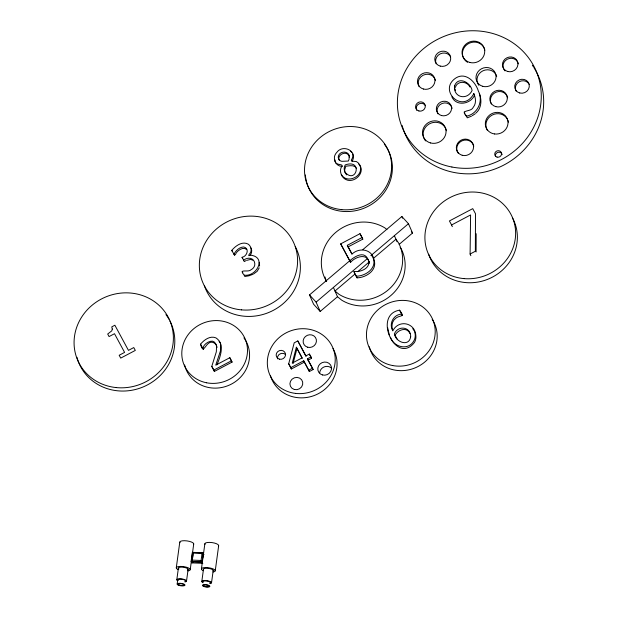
<?xml version="1.0" encoding="UTF-8"?>
<svg xmlns="http://www.w3.org/2000/svg" width="618" height="618" viewBox="0 0 618 618"><rect width="100%" height="100%" fill="white"/><g stroke="black" fill="none" stroke-linecap="round" stroke-linejoin="round"><path stroke-width="0.93" d="M476.092 251.982L476.169 233.72M470.839 255.713L470.097 254.021L470.592 214.948L451.596 224.967L452.337 226.659M259.606 266.041L259.274 262.349M251.719 250.236L251.526 252.646L250.553 254.91M176.284 567.795L179.784 542.102M176.802 579.777L178.393 568.089M177.165 584.064L177.729 579.908M186.512 581.098L188.111 569.402M190.22 569.688L193.728 543.987M193.055 562.04L192.136 560.117L193.102 552.979L202.063 553.311L202.99 555.234L202.016 562.372L201.089 560.449L202.063 553.311M202.82 563.292L192.013 562.89L192.499 559.329M192.739 557.544L193.102 554.871M201.429 568.931L204.859 543.763M201.8 581.499L203.476 569.209M211.518 582.82L213.195 570.53M215.242 570.808L218.672 545.632M296.362 347.231L292.26 363.083L302.117 357.876L296.362 347.231L302.264 358.409M293.086 363.492L296.949 348.575M291.372 368.969L288.699 363.786L294.191 342.843L297.806 340.935L305.887 355.891L309.363 354.052L310.947 356.98L311.542 358.332L308.065 360.163L313.125 369.533L309.355 371.526L303.701 360.804L290.777 367.625L291.372 368.969L304.288 362.156M455.327 87.462C457.104 80.525 467.146 80.873 469.943 87.022M220.703 344.605L220.487 350.846L215.752 365.138L229.834 357.706L232.067 362.094L214.392 371.418L211.789 366.358L216.331 351.812L216.563 346.034M216.949 364.79C220.325 356.679 225.292 343.963 215.945 337.891C210.12 335.396 204.133 339.877 200.549 344.156C203.747 356.733 205.624 339.846 213.079 342.465L214.863 343.322L216.292 345.076M259.205 267.857L257.188 271.287L253.519 274.029M352.051 161.329C358.216 151.364 343.144 143.708 336.841 152.345A9.154 8.575 -23.7 0 0 334.431 156.872C333.774 161.414 337.235 166.651 342.163 166.358M203.183 349.27C202.132 345.269 208.49 340.757 212.499 341.151L214.284 342.001L215.713 343.755L217.134 347.347M236.277 252.862C235.342 256.215 232.685 255.134 234.902 252.607C236.903 249.687 239.977 247.007 243.693 246.984C249.78 248.22 247.161 256.439 242.063 257.289L242.635 258.602M473.79 93.704C462.48 114.631 437.181 89.618 456.3 77.721C466.057 72.012 475.597 82.094 478.324 90.946C483.608 101.012 477.722 113.99 466.497 116.192C459.452 109.147 471.101 112.476 473.179 107.401C476.493 103.577 475.837 97.976 473.79 93.704L474.508 95.35C470.561 104.179 456.184 106.759 451.882 96.833M232.391 251.65L231.812 250.336C235.543 245.833 242.302 240.881 248.235 244.149C250.475 245.748 251.588 248.652 250.954 251.333C250.908 253.349 245.864 256.941 250.73 255.195C266.829 257.142 256.818 276.879 244.241 275.188C237.915 268.058 248.119 272.893 251.039 269.742C253.334 268.544 255.087 266.343 254.786 263.631C254.384 257.721 247.571 256.694 243.662 260.255L244.241 261.576L245.871 260.711M475.914 113.086C481.576 108.32 481.963 99.9 479.305 93.426M236.679 252.329C238.981 249.68 243.492 246.644 246.713 249.51M333.411 287.432L337.49 296.74L320.194 311.433L313.589 304.234L309.502 294.925L350.313 260.278M362.805 249.672L401.855 216.516L408.459 223.716L412.546 233.017L399.174 244.373M320.194 311.433L316.107 302.125L367.2 258.741M370.877 255.62L408.459 223.716M354.817 274.183L334.979 291.024L339.182 294.446A40.912 38.293 -23.7 0 0 388.428 289.742A40.912 38.293 -23.7 0 0 398.726 243.206L395.96 239.251L373.187 258.587M357.76 271.688L369.51 261.708M350.53 262.38L349.819 260.765C354.199 256.81 363.585 250.823 367.494 258.432C372.693 267.115 361.399 272.538 354.153 271.418L354.531 273.21L357.049 277.853C366.103 277.644 377.552 270.251 374.044 259.939C372.221 249.085 359.297 247.161 352.051 254.037L347.331 245.315L362.086 237.528L360 233.674L340.688 243.871L350.53 262.38C355.412 256.54 367.98 252.53 369.394 263.353M472.268 115.69L475.25 113.766M351.905 254.068L348.042 246.93L362.797 239.151L362.086 237.528M214.392 371.418L213.813 370.105L231.487 360.773M470.097 254.021L475.35 251.248L475.505 213.766L472.731 208.645L449.417 220.943L451.596 224.967M308.065 360.163L307.47 358.819L310.947 356.98M401.685 314.099C393.419 314.407 388.591 323.855 392.824 330.877C398.556 319.127 415.311 322.542 415.852 335.813A11.827 11.07 -23.7 0 1 414.508 342.403C396.115 365.833 372.306 314.84 399.56 310.166C405.323 317.938 400.526 314.554 395.705 318.262C392.152 320.881 391.24 325.763 392.561 329.811M309.355 371.526L308.768 370.174L312.538 368.189L307.47 358.819M471.526 116.169L467.216 117.837L466.497 116.192M252.785 274.361L249 275.79L244.821 276.509L244.241 275.188M246.706 260.363L250.684 259.39L252.731 260.193M353.82 271.588L356.339 276.238C365.392 276.03 376.849 268.637 373.334 258.316M203.631 552.755L192.345 552.337L191.062 561.708L202.356 562.125M202.233 554.315L204.033 554.385M192.136 560.117L201.089 560.449M386.914 229.579L384.798 227.849A40.912 38.293 -23.7 0 0 335.559 232.553A40.912 38.293 -23.7 0 0 325.261 279.097L326.652 281.09M337.49 296.74L341.692 300.163A40.912 38.293 -23.7 0 0 390.939 295.458A40.912 38.293 -23.7 0 0 401.236 248.923L400.132 247.339M350.584 151.225L351.704 152.26M411.341 231.711L412.546 233.017M309.502 294.925L316.107 302.125M348.907 155.574C346.428 151.008 338.803 153.766 338.772 158.579L339.313 160.363M345.022 172.26C356.316 184.79 363.114 158.625 345.223 164.921C343.229 168.088 344.265 172.213 346.636 174.863M358.749 164.04C365.995 171.325 355.976 182.526 347.378 180.139C342.233 178.811 339.143 172.453 341.09 167.563C345.57 163.013 335.443 166.118 335.18 161.476M356.555 168.451C354.539 164.411 349.34 165.887 345.786 166.219L344.674 169.88L344.875 171.727M341.36 174.531C345.408 182.271 357.451 179.089 360.109 171.796C361.669 168.026 359.97 163.283 356.277 161.491C346.806 161.059 353.998 160.193 352.7 154.183M412.778 328.66L414.33 331.009M219.112 341.298L220.116 342.828M371.325 254.971L373.017 257.536M409.943 333.535C406.999 326.474 397.714 329.703 395.072 335.304L397.32 339.375M390.452 337.227C393.697 347.301 408.39 350.924 413.844 340.889A11.827 11.07 -23.7 0 0 415.188 334.299L414.686 331.881M465.678 114.994L466.451 116.416M362.797 239.151L360 233.674M402.349 315.613L399.56 310.166M340.688 243.871L349.819 260.765M311.542 358.332L309.363 354.052M306.034 356.401L297.806 340.935M303.701 360.804L308.768 370.174M242.063 257.289L243.662 260.255M231.812 250.336L233.851 254.106M288.699 363.786L290.777 367.625M232.067 362.094L229.834 357.706M200.549 344.156L202.604 347.957M211.789 366.358L213.813 370.105M193.225 553.983L192.553 552.577L203.361 552.979L202.148 561.893L191.333 561.492L192.013 562.89M464.188 111.928L464.906 113.565M401.855 216.516L402.596 218.208M394.384 235.659L397.034 241.7M347.331 245.315L348.042 246.93M356.339 276.238L357.049 277.853M312.538 368.189L313.125 369.533M242.202 271.418L242.781 272.731M234.083 253.983L234.662 255.296M202.82 347.849L203.392 349.162M349.579 157.165C349.147 150.081 338.502 150.707 338.2 157.281L338.749 159.073A4.565 4.272 -23.7 0 0 341.909 161.329L348.374 161.035L349.108 159.112L349.015 155.867M250.993 247.965L251.48 249.479M389.278 334.832L387.594 327.47M334.879 159.738L335.134 161.267M455.149 88.961L455.311 90.56M169.958 321.028A50.174 46.968 -23.7 0 1 141.947 387.424A50.174 46.968 -23.7 0 1 76.949 357.289M165.933 314.601A50.174 46.968 -23.7 0 1 169.062 319.359M243.94 337.876A33.194 31.07 -23.7 0 1 229.672 384.952A33.194 31.07 -23.7 0 1 184.627 364.944M295.257 246.551A49.618 46.45 -23.7 0 1 269.487 312.175A49.618 46.45 -23.7 0 1 204.326 285.508M332.947 348.521A34.291 32.097 -23.7 0 1 315.775 394.902A34.291 32.097 -23.7 0 1 270.367 375.435M326.289 281.383A40.912 38.293 -23.7 0 1 325.022 276.988M432.183 319.344A34.732 32.515 -23.7 0 1 415.783 367.594A34.732 32.515 -23.7 0 1 369.309 346.737M512.361 217.69A45.825 42.897 -23.7 0 1 489.162 278.695A45.825 42.897 -23.7 0 1 428.683 254.23M384.326 144.141A43.994 41.182 -23.7 0 1 364.921 207.826A43.994 41.182 -23.7 0 1 305.694 177.636M305.578 176.756A43.994 41.182 -23.7 0 1 305.392 174.964M533.913 67.586A72.669 68.019 -23.7 0 1 499.058 167.347A72.669 68.019 -23.7 0 1 402.079 125.4M532.384 65.253A72.669 68.019 -23.7 0 1 533.419 66.806M277.528 358.88A4.743 4.442 -23.7 0 1 285.632 354.608M319.699 372.901A6.945 6.504 -23.7 0 1 324.296 366.86A6.945 6.504 -23.7 0 1 331.696 368.343M425.624 140.912A11.912 11.147 -23.7 0 1 424.751 139.73M424.388 139.104A11.912 11.147 -23.7 0 1 431.032 123.098A11.912 11.147 -23.7 0 1 446.459 130.722M437.868 113.805A7.717 7.223 -23.7 0 1 442.179 103.43A7.717 7.223 -23.7 0 1 452.175 108.366M416.741 110.298A4.921 4.604 -23.7 0 1 418.904 103.94A4.921 4.604 -23.7 0 1 425.447 105.701M435.018 79.096A8.822 8.258 -23.7 0 1 435.458 80.471M419.104 86.674A8.822 8.258 -23.7 0 1 422.975 75.296A8.822 8.258 -23.7 0 1 434.709 78.447M467.563 62.302A11.472 10.738 -23.7 0 1 467.401 44.28A11.472 10.738 -23.7 0 1 484.906 50.228M436.161 63.793A8.049 7.532 -23.7 0 1 440.286 53.836A8.049 7.532 -23.7 0 1 450.676 56.871M478.842 85.315A10.143 9.494 -23.7 0 1 482.72 70.915A10.143 9.494 -23.7 0 1 496.71 76.385M491.325 103.971A8.822 8.258 -23.7 0 1 496.246 92.113A8.822 8.258 -23.7 0 1 507.672 97.76M507.942 120.402A11.472 10.738 -23.7 0 1 508.436 122.209M487.37 130.344A11.472 10.738 -23.7 0 1 492.075 115.118A11.472 10.738 -23.7 0 1 507.571 119.544M516.138 91.186A7.385 6.914 -23.7 0 1 519.375 81.653A7.385 6.914 -23.7 0 1 529.201 84.287M504.976 70.877A7.825 7.331 -23.7 0 1 507.27 59.228A7.825 7.331 -23.7 0 1 518.347 63.816M495.458 156.308A3.461 3.237 -23.7 0 1 498.116 152.314A3.461 3.237 -23.7 0 1 502.164 154.662M458.44 153.519A8.714 8.158 -23.7 0 1 461.808 140.919A8.714 8.158 -23.7 0 1 473.797 146.196M205.021 544.334A6.968 2.132 7.8 0 1 212.044 542.589A6.968 2.132 7.8 0 1 218.363 546.15M178.177 580.58A3.963 1.213 7.8 0 1 181.816 579.236A3.963 1.213 7.8 0 1 184.983 581.499M177.358 580.611A4.898 1.499 7.8 0 1 179.035 578.842A4.898 1.499 7.8 0 1 185.5 579.993A4.898 1.499 7.8 0 1 184.96 581.955M203.09 582.743A4.898 1.499 7.8 0 1 203.361 580.642A4.898 1.499 7.8 0 1 210.228 581.577A4.898 1.499 7.8 0 1 209.958 583.67M203.592 569.618A4.898 1.499 7.8 0 1 208.529 568.382A4.898 1.499 7.8 0 1 212.978 570.893M178.95 568.915A4.898 1.499 7.8 0 1 183.446 567.262A4.898 1.499 7.8 0 1 187.362 570.059M203.013 581.963A3.77 1.151 7.8 0 1 207.293 581.09A3.77 1.151 7.8 0 1 209.826 583.168M178.123 569.58A7.037 2.148 7.8 0 1 178.517 566.567A7.037 2.148 7.8 0 1 188.374 567.911A7.037 2.148 7.8 0 1 187.988 570.916M179.946 542.681A7.037 2.148 7.8 0 1 187.03 540.912A7.037 2.148 7.8 0 1 193.419 544.512M203.252 570.7A6.968 2.132 7.8 0 1 203.646 567.71A6.968 2.132 7.8 0 1 213.411 569.039A6.968 2.132 7.8 0 1 213.025 572.021M454.609 85.817C452.955 97.474 467.053 100.873 472.098 90.522C470.761 82.356 458.092 75.813 454.609 85.817M112.291 329.046L111.788 330.823L107.694 334.029L109.069 336.571L114.5 333.712L124.604 352.399L119.174 355.265L120.719 358.108L135.311 350.414L133.766 347.563L128.459 350.367L114.871 325.23L111.758 326.876L112.291 329.046M410.669 336.802C409.085 347.308 395.481 342.102 394.408 333.797C398.085 324.952 411.109 326.814 410.669 336.802M115.898 387.548A50.174 46.968 -23.7 0 0 170.12 321.236A50.174 46.968 -23.7 0 0 85.168 312.229A50.174 46.968 -23.7 0 0 115.898 387.548M206.536 382.774A33.194 31.07 -23.7 0 0 246.265 342.009A33.194 31.07 -23.7 0 0 191.117 331.171A33.194 31.07 -23.7 0 0 206.536 382.774M295.497 393.396A34.291 32.097 -23.7 0 0 333.133 348.49A34.291 32.097 -23.7 0 0 275.188 341.63A34.291 32.097 -23.7 0 0 295.497 393.396M279.375 359.166A4.743 4.442 -23.7 0 0 285.446 353.712A4.743 4.442 -23.7 0 0 277.721 351.642A4.743 4.442 -23.7 0 0 279.375 359.166M294.338 389.494A6.504 6.087 -23.7 0 0 302.666 382.017A6.504 6.087 -23.7 0 0 292.075 379.166A6.504 6.087 -23.7 0 0 294.338 389.494M307.702 347.246A6.728 6.296 -23.7 0 0 316.308 339.514A6.728 6.296 -23.7 0 0 305.354 336.571A6.728 6.296 -23.7 0 0 307.702 347.246M322.511 374.964A6.945 6.504 -23.7 0 0 331.395 366.976A6.945 6.504 -23.7 0 0 320.085 363.932A6.945 6.504 -23.7 0 0 322.511 374.964M241.445 309.865A49.618 46.45 -23.7 0 0 294.075 243.554A49.618 46.45 -23.7 0 0 209.865 235.867A49.618 46.45 -23.7 0 0 241.445 309.865M392.7 365.562A34.732 32.515 -23.7 0 0 433.828 322.503A34.732 32.515 -23.7 0 0 375.96 311.75A34.732 32.515 -23.7 0 0 392.7 365.562M464.126 278.618A45.825 42.897 -23.7 0 0 512.26 217.057A45.825 42.897 -23.7 0 0 434.408 210.522A45.825 42.897 -23.7 0 0 464.126 278.618M341.762 209.626A43.994 41.182 -23.7 0 0 388.544 150.923A43.994 41.182 -23.7 0 0 313.905 143.955A43.994 41.182 -23.7 0 0 341.762 209.626M451.912 167.022A72.669 68.019 -23.7 0 0 538.487 77.404A72.669 68.019 -23.7 0 0 417.59 54.206A72.669 68.019 -23.7 0 0 451.912 167.022M423.485 89.046A8.822 8.258 -23.7 0 0 434.771 78.903A8.822 8.258 -23.7 0 0 420.41 75.048A8.822 8.258 -23.7 0 0 423.485 89.046M469.811 62.449A11.472 10.738 -23.7 0 0 484.489 49.27A11.472 10.738 -23.7 0 0 465.81 44.249A11.472 10.738 -23.7 0 0 469.811 62.449M519.723 92.986A7.385 6.914 -23.7 0 0 529.17 84.488A7.385 6.914 -23.7 0 0 517.142 81.259A7.385 6.914 -23.7 0 0 519.723 92.986M482.658 86.296A10.143 9.494 -23.7 0 0 495.906 74.917A10.143 9.494 -23.7 0 0 479.522 70.104A10.143 9.494 -23.7 0 0 482.658 86.296M507.749 71.503A7.825 7.331 -23.7 0 0 517.768 62.503A7.825 7.331 -23.7 0 0 505.022 59.081A7.825 7.331 -23.7 0 0 507.749 71.503M494.609 133.975A11.472 10.738 -23.7 0 0 507.363 119.089A11.472 10.738 -23.7 0 0 488.027 116.586A11.472 10.738 -23.7 0 0 494.609 133.975M495.837 106.659A8.822 8.258 -23.7 0 0 507.131 96.516A8.822 8.258 -23.7 0 0 492.762 92.654A8.822 8.258 -23.7 0 0 495.837 106.659M418.911 110.993A4.921 4.604 -23.7 0 0 425.215 105.338A4.921 4.604 -23.7 0 0 417.196 103.183A4.921 4.604 -23.7 0 0 418.911 110.993M430.584 142.959A11.912 11.147 -23.7 0 0 445.817 129.262A11.912 11.147 -23.7 0 0 426.428 124.056A11.912 11.147 -23.7 0 0 430.584 142.959M462.241 155.288A8.714 8.158 -23.7 0 0 473.388 145.276A8.714 8.158 -23.7 0 0 459.205 141.468A8.714 8.158 -23.7 0 0 462.241 155.288M441.569 115.574A7.717 7.223 -23.7 0 0 451.441 106.698A7.717 7.223 -23.7 0 0 438.873 103.322A7.717 7.223 -23.7 0 0 441.569 115.574M440.248 66.118A8.049 7.532 -23.7 0 0 450.553 56.864A8.049 7.532 -23.7 0 0 437.444 53.341A8.049 7.532 -23.7 0 0 440.248 66.118M497.065 157.111A3.461 3.237 -23.7 0 0 501.492 153.14A3.461 3.237 -23.7 0 0 495.86 151.626A3.461 3.237 -23.7 0 0 497.065 157.111M178.2 585.068A3.963 1.213 7.8 0 0 184.844 585.424A3.963 1.213 7.8 0 0 180.224 583.299A3.963 1.213 7.8 0 0 178.2 585.068M178.981 584.945A2.889 0.881 7.8 0 0 183.832 585.2A2.889 0.881 7.8 0 0 180.464 583.655A2.889 0.881 7.8 0 0 178.981 584.945M204.118 586.188A2.804 0.857 7.8 0 0 208.807 586.443A2.804 0.857 7.8 0 0 205.547 584.937A2.804 0.857 7.8 0 0 204.118 586.188M203.407 586.304A3.77 1.151 7.8 0 0 209.726 586.644A3.77 1.151 7.8 0 0 205.331 584.62A3.77 1.151 7.8 0 0 203.407 586.304"/></g></svg>
